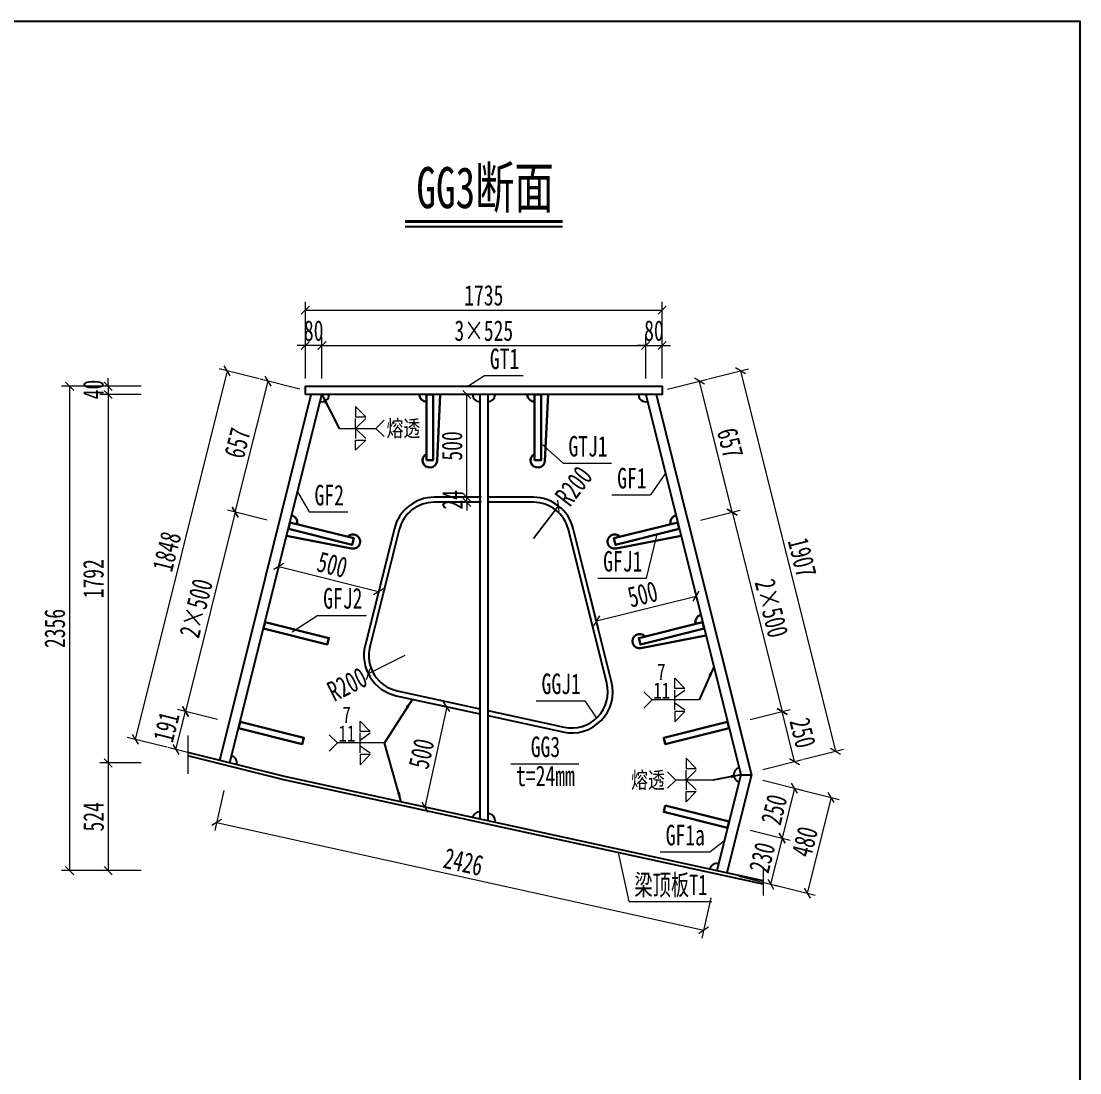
# Model space of a CAD drawing. Header units: millimetres. Extents: x -89049 to 410567, y -307459 to -100425.
# Drawn here: x 147024 to 152173, y -290829 to -285713 of the extents above; entities that cross this region are included whole.
import ezdxf
from ezdxf.enums import TextEntityAlignment as Align

# ---------------------------------------------------------------- set-up
doc = ezdxf.new("R2010")
doc.units = ezdxf.units.MM
doc.layers.get('Defpoints').update_dxf_attribs({"color": 8})
for name, color, linetype, lineweight in [('Dim', 4, 'Continuous', 15), ('文字', 7, 'Continuous', 15), ('标注线及字体', 2, 'Continuous', 15), ('桥 构造粗实', 1, 'Continuous', 30), ('细实线', 4, 'Continuous', 15), ('钢板粗线', 1, 'Continuous', 25)]:
    doc.layers.add(name, color=color, linetype=linetype, lineweight=lineweight)
doc.layers.add('Text', color=4, linetype='Continuous')
doc.styles.add('111', font='', dxfattribs={"width": 0.7})
doc.styles.add('BM_Dim', font='', dxfattribs={"width": 0.85})
doc.styles.add('SMEDI', font='', dxfattribs={"width": 0.75})
doc.styles.get("Standard").update_dxf_attribs({"font": ''})
doc.styles.get('111').set_extended_font_data('仿宋_GB2312')
doc.styles.get('BM_Dim').set_extended_font_data('仿宋_GB2312')
doc.styles.get('SMEDI').set_extended_font_data('仿宋_GB2312')
doc.styles.get('Standard').set_extended_font_data('仿宋_GB2312')
doc.dimstyles.new('200', dxfattribs={"dimscale": 0, "dimtxt": 2.5, "dimasz": 1, "dimexe": 1, "dimexo": 1, "dimgap": 0.6, "dimtad": 1, "dimdec": 0, "dimdsep": 46, "dimtxsty": '111', "dimblk": 'OBLIQUE', "dimcen": 0, "dimclrd": 4, "dimclre": 4, "dimclrt": 4, "dimadec": 1, "dimazin": 2, "dimtfac": 1, "dimtdec": 0, "dimtix": 1, "dimtmove": 2, "dimatfit": 3, "dimfxl": 4, "dimfxlon": 1, "dimtolj": 1, "dimlwd": -1, "dimlwe": -1, "dimarcsym": 0})
doc.dimstyles.new('MSteel_1.0_1.0', dxfattribs={"dimtxt": 3, "dimasz": 1.2, "dimexe": 1, "dimexo": 1, "dimgap": 1, "dimtad": 3, "dimtoh": 1, "dimdec": 0, "dimzin": 0, "dimdsep": 46, "dimtxsty": 'Standard', "dimblk": 'ARCHTICK', "dimcen": 0.09, "dimclrd": 3, "dimclre": 3, "dimadec": 0, "dimazin": 0, "dimtfac": 1, "dimtdec": 4, "dimtofl": 0, "dimtmove": 0, "dimatfit": 3, "dimfxl": 1, "dimtolj": 1, "dimtzin": 0, "dimarcsym": 0})

# ---------------------------------------------------------------- blocks, each defined once
blk = doc.blocks.new('28-280过焊孔')
at = {"layer": '桥 构造粗实', "color": 7}
blk.add_line((51, 0), (35, 321.7), dxfattribs=at)
for centre, start, end in [((0, 320), 2.8591, 242.8016), ((-16, 0), 90, 180)]:
    blk.add_arc(centre, 35, start, end, dxfattribs=at)
blk = doc.blocks.new('_Oblique')
at = {"color": 0, "linetype": 'ByBlock', "lineweight": -2}
blk.add_line((-0.5, -0.5), (0.5, 0.5), dxfattribs=at)
blk = doc.blocks.new('*D2648')
at = {"layer": 'Defpoints', "color": 0, "transparency": 16777216}
for p in [(148038.9, -289321.4), (150408, -289845.1), (150344.1, -290134.3)]:
    blk.add_point(p, dxfattribs=at)
at = {"layer": '细实线', "color": 4, "transparency": 16777216}
for p, q in [((148009.5, -289454.4), (147966.3, -289649.7)), ((147975, -289610.7), (150344.1, -290134.3)), ((150378.6, -289978.1), (150335.4, -290173.4))]:
    blk.add_line(p, q, dxfattribs=at)
at = {"layer": '细实线', "color": 4, "transparency": 16777216, "xscale": 40, "yscale": 40, "zscale": 40}
for p, rotation in [((147975, -289610.7), 167.5359589297035), ((150344.1, -290134.3), 347.5359589297034)]:
    blk.add_blockref('_Oblique', p, dxfattribs=dict(at, rotation=rotation))
at = {"layer": '细实线', "color": 4, "transparency": 16777216, "insert": (149175, -289802.6), "char_height": 100, "attachment_point": 5, "rotation": 347.536, "style": '111'}
blk.add_mtext('\\A1;2426', dxfattribs=at)
blk = doc.blocks.new('全融透2')
at = {"layer": 'Dim'}
blk.add_line((0, 0), (-4.48, 0), dxfattribs=at)
for points in [[(-3.23, 2.65), (-3.23, 1.41), (-2, 1.41)], [(-3.23, -2.65), (-3.23, -1.41), (-2, -1.41)]]:
    blk.add_lwpolyline(points, close=True, dxfattribs=at)
for points in [[(-5.48, 1), (-4.48, 0), (-5.48, -1)], [(-2, 1.21), (-3.23, 0), (-3.23, 1.21)], [(-2, -1.21), (-3.23, 0), (-3.23, -1.21)]]:
    blk.add_lwpolyline(points, dxfattribs=at)
at = {"layer": 'Text', "style": 'SMEDI', "width": 0.75}
blk.add_text('熔透', height=2, dxfattribs=at).set_placement((-9.92, 0), align=Align.MIDDLE_LEFT)
blk = doc.blocks.new('_ArchTick')
at = {"color": 0, "linetype": 'ByBlock', "const_width": 0.15}
blk.add_lwpolyline([(-0.5, -0.5), (0.5, 0.5)], dxfattribs=at)
blk = doc.blocks.new('全融透1')
at = {"layer": 'Dim'}
blk.add_line((0, 0), (4.48, 0), dxfattribs=at)
for points in [[(2, 2.65), (2, 1.41), (3.23, 1.41)], [(2, -2.65), (2, -1.41), (3.23, -1.41)]]:
    blk.add_lwpolyline(points, close=True, dxfattribs=at)
for points in [[(3.23, 1.21), (2, 0), (2, 1.21)], [(3.23, -1.21), (2, 0), (2, -1.21)], [(5.48, 1), (4.48, 0), (5.48, -1)]]:
    blk.add_lwpolyline(points, dxfattribs=at)
at = {"layer": 'Text', "style": 'SMEDI', "width": 0.75}
blk.add_text('熔透', height=2, dxfattribs=at).set_placement((5.77, 0), align=Align.MIDDLE_LEFT)
blk = doc.blocks.new('半融透2')
at = {"layer": 'Dim'}
for p, q in [((0, 0), (-5.71, 0)), ((-2.95, 0.34), (-1.72, 1.21)), ((-2.95, -0.34), (-1.72, -1.21))]:
    blk.add_line(p, q, dxfattribs=at)
for points in [[(-1.72, 1.41), (-2.95, 1.41), (-2.95, 2.65)], [(-1.72, -1.41), (-2.95, -1.41), (-2.95, -2.65)]]:
    blk.add_lwpolyline(points, close=True, dxfattribs=at)
for points in [[(-6.71, -1), (-5.71, 0), (-6.71, 1)], [(-2.95, -1.21), (-2.95, 0), (-2.95, 1.21)]]:
    blk.add_lwpolyline(points, dxfattribs=at)
at = {"layer": 'Text', "style": 'SMEDI', "width": 0.75}
blk.add_text('7', height=2, dxfattribs=at).set_placement((-5.1, 3.42), align=Align.MIDDLE_LEFT)
blk = doc.blocks.new('*D2649')
at = {"layer": 'Defpoints', "color": 0, "transparency": 16777216}
for p in [(148407, -287290.2), (148407, -287529), (148487, -287529)]:
    blk.add_point(p, dxfattribs=at)
at = {"layer": '细实线', "color": 4, "transparency": 16777216}
for p, q in [((148407, -287450.2), (148407, -287250.2)), ((148487, -287450.2), (148487, -287250.2)), ((148407, -287290.2), (148367, -287290.2)), ((148487, -287290.2), (148407, -287290.2)), ((148487, -287290.2), (148527, -287290.2))]:
    blk.add_line(p, q, dxfattribs=at)
at = {"layer": '细实线', "color": 4, "transparency": 16777216, "xscale": 40, "yscale": 40, "zscale": 40}
blk.add_blockref('_Oblique', (148407, -287290.2), dxfattribs=at)
at = {"layer": '细实线', "color": 4, "transparency": 16777216, "xscale": 40, "yscale": 40, "zscale": 40, "rotation": 180}
blk.add_blockref('_Oblique', (148487, -287290.2), dxfattribs=at)
at = {"layer": '细实线', "color": 4, "transparency": 16777216, "insert": (148447, -287218.7), "char_height": 100, "attachment_point": 5, "style": '111'}
blk.add_mtext('\\A1;80', dxfattribs=at)
blk = doc.blocks.new('*D2650')
at = {"layer": 'Defpoints', "color": 0, "transparency": 16777216}
for p in [(150062.1, -287290.2), (148487, -287529), (150062.1, -287529)]:
    blk.add_point(p, dxfattribs=at)
at = {"layer": '细实线', "color": 4, "transparency": 16777216}
for p, q in [((148487, -287450.2), (148487, -287250.2)), ((150062.1, -287450.2), (150062.1, -287250.2)), ((148487, -287290.2), (150062.1, -287290.2))]:
    blk.add_line(p, q, dxfattribs=at)
at = {"layer": '细实线', "color": 4, "transparency": 16777216, "xscale": 40, "yscale": 40, "zscale": 40, "rotation": 180}
blk.add_blockref('_Oblique', (148487, -287290.2), dxfattribs=at)
at = {"layer": '细实线', "color": 4, "transparency": 16777216, "xscale": 40, "yscale": 40, "zscale": 40}
blk.add_blockref('_Oblique', (150062.1, -287290.2), dxfattribs=at)
at = {"layer": '细实线', "color": 4, "transparency": 16777216, "insert": (149274.5, -287218.7), "char_height": 100, "attachment_point": 5, "style": '111'}
blk.add_mtext('\\A1;3×525', dxfattribs=at)
blk = doc.blocks.new('*D2651')
at = {"layer": 'Defpoints', "color": 0, "transparency": 16777216}
for p in [(150142.1, -287290.2), (150062.1, -287529), (150142.1, -287529)]:
    blk.add_point(p, dxfattribs=at)
at = {"layer": '细实线', "color": 4, "transparency": 16777216}
for p, q in [((150062.1, -287450.2), (150062.1, -287250.2)), ((150142.1, -287450.2), (150142.1, -287250.2)), ((150062.1, -287290.2), (150022.1, -287290.2)), ((150062.1, -287290.2), (150142.1, -287290.2)), ((150142.1, -287290.2), (150182.1, -287290.2))]:
    blk.add_line(p, q, dxfattribs=at)
at = {"layer": '细实线', "color": 4, "transparency": 16777216, "xscale": 40, "yscale": 40, "zscale": 40}
blk.add_blockref('_Oblique', (150062.1, -287290.2), dxfattribs=at)
at = {"layer": '细实线', "color": 4, "transparency": 16777216, "xscale": 40, "yscale": 40, "zscale": 40, "rotation": 180}
blk.add_blockref('_Oblique', (150142.1, -287290.2), dxfattribs=at)
at = {"layer": '细实线', "color": 4, "transparency": 16777216, "insert": (150102.1, -287218.7), "char_height": 100, "attachment_point": 5, "style": '111'}
blk.add_mtext('\\A1;80', dxfattribs=at)
blk = doc.blocks.new('*D2652')
at = {"layer": 'Defpoints', "color": 0, "transparency": 16777216}
for p in [(150142.1, -287118.3), (148407, -287489), (150142.1, -287489)]:
    blk.add_point(p, dxfattribs=at)
at = {"layer": '细实线', "color": 4, "transparency": 16777216}
for p, q in [((148407, -287278.3), (148407, -287078.3)), ((150142.1, -287278.3), (150142.1, -287078.3)), ((148407, -287118.3), (150142.1, -287118.3))]:
    blk.add_line(p, q, dxfattribs=at)
at = {"layer": '细实线', "color": 4, "transparency": 16777216, "xscale": 40, "yscale": 40, "zscale": 40, "rotation": 180}
blk.add_blockref('_Oblique', (148407, -287118.3), dxfattribs=at)
at = {"layer": '细实线', "color": 4, "transparency": 16777216, "xscale": 40, "yscale": 40, "zscale": 40}
blk.add_blockref('_Oblique', (150142.1, -287118.3), dxfattribs=at)
at = {"layer": '细实线', "color": 4, "transparency": 16777216, "insert": (149274.5, -287046.7), "char_height": 100, "attachment_point": 5, "style": '111'}
blk.add_mtext('\\A1;1735', dxfattribs=at)
blk = doc.blocks.new('*D2653')
at = {"layer": 'Defpoints', "color": 0, "transparency": 16777216}
for p in [(148327.7, -288166.3), (147823.4, -289071), (148085.2, -289136.4)]:
    blk.add_point(p, dxfattribs=at)
at = {"layer": '细实线', "color": 4, "transparency": 16777216}
for p, q in [((148065.9, -288100.8), (147823.4, -289071)), ((148221.1, -288139.6), (148027.1, -288091.1)), ((147978.6, -289109.8), (147784.5, -289061.3))]:
    blk.add_line(p, q, dxfattribs=at)
at = {"layer": '细实线', "color": 4, "transparency": 16777216, "xscale": 40, "yscale": 40, "zscale": 40}
for p, rotation in [((148065.9, -288100.8), 75.9641359810062), ((147823.4, -289071), 255.9641359810062)]:
    blk.add_blockref('_Oblique', p, dxfattribs=dict(at, rotation=rotation))
at = {"layer": '细实线', "color": 4, "transparency": 16777216, "insert": (147875.2, -288568.5), "char_height": 100, "attachment_point": 5, "rotation": 75.9641, "style": '111'}
blk.add_mtext('\\A1;\\f仿宋_GB2312|b0|i0|c134|p49;2×500', dxfattribs=at)
blk = doc.blocks.new('*D2654')
at = {"layer": 'Defpoints', "color": 0, "transparency": 16777216}
for p in [(148225.2, -287463.5), (148487, -287529), (148327.6, -288166.3)]:
    blk.add_point(p, dxfattribs=at)
at = {"layer": '细实线', "color": 4, "transparency": 16777216}
for p, q in [((148065.9, -288100.8), (148225.2, -287463.5)), ((148380.4, -287502.3), (148186.4, -287453.8)), ((148221.1, -288139.6), (148027.1, -288091.1))]:
    blk.add_line(p, q, dxfattribs=at)
at = {"layer": '细实线', "color": 4, "transparency": 16777216, "xscale": 40, "yscale": 40, "zscale": 40}
for p, rotation in [((148225.2, -287463.5), 75.96053584967683), ((148065.9, -288100.8), 255.9605358496769)]:
    blk.add_blockref('_Oblique', p, dxfattribs=dict(at, rotation=rotation))
at = {"layer": '细实线', "color": 4, "transparency": 16777216, "insert": (148076.1, -287764.8), "char_height": 100, "attachment_point": 5, "rotation": 75.9605, "style": '111'}
blk.add_mtext('\\A1;657', dxfattribs=at)
blk = doc.blocks.new('*D2655')
at = {"layer": 'Defpoints', "color": 0, "transparency": 16777216}
for p in [(148487, -287529), (147578.3, -289206.3), (148038.9, -289321.4)]:
    blk.add_point(p, dxfattribs=at)
at = {"layer": '细实线', "color": 4, "transparency": 16777216}
for p, q in [((148026.4, -287413.8), (147578.3, -289206.3)), ((148181.6, -287452.6), (147987.6, -287404.1)), ((147733.5, -289245.1), (147539.5, -289196.6))]:
    blk.add_line(p, q, dxfattribs=at)
at = {"layer": '细实线', "color": 4, "transparency": 16777216, "xscale": 40, "yscale": 40, "zscale": 40}
for p, rotation in [((148026.4, -287413.8), 75.96417597265057), ((147578.3, -289206.3), 255.9641759726506)]:
    blk.add_blockref('_Oblique', p, dxfattribs=dict(at, rotation=rotation))
at = {"layer": '细实线', "color": 4, "transparency": 16777216, "insert": (147732.9, -288292.7), "char_height": 100, "attachment_point": 5, "rotation": 75.9642, "style": '111'}
blk.add_mtext('\\A1;1848', dxfattribs=at)
blk = doc.blocks.new('*D2656')
at = {"layer": 'Defpoints', "color": 0, "transparency": 16777216}
for p in [(147823.4, -289071), (148085.2, -289136.4), (148038.9, -289321.4)]:
    blk.add_point(p, dxfattribs=at)
at = {"layer": '细实线', "color": 4, "transparency": 16777216}
for p, q in [((147978.6, -289109.8), (147784.6, -289061.3)), ((147777.1, -289256), (147823.4, -289071)), ((147932.4, -289294.8), (147738.3, -289246.3))]:
    blk.add_line(p, q, dxfattribs=at)
at = {"layer": '细实线', "color": 4, "transparency": 16777216, "xscale": 40, "yscale": 40, "zscale": 40}
for p, rotation in [((147823.4, -289071), 75.96328676209663), ((147777.1, -289256), 255.9632867620966)]:
    blk.add_blockref('_Oblique', p, dxfattribs=dict(at, rotation=rotation))
at = {"layer": '细实线', "color": 4, "transparency": 16777216, "insert": (147730.8, -289146.1), "char_height": 100, "attachment_point": 5, "rotation": 75.9633, "style": '111'}
blk.add_mtext('\\A1;191', dxfattribs=at)
blk = doc.blocks.new('*D2657')
at = {"layer": 'Defpoints', "color": 0, "transparency": 16777216}
for p in [(150221.4, -288166.3), (150725.7, -289071), (150463.9, -289136.4)]:
    blk.add_point(p, dxfattribs=at)
at = {"layer": '细实线', "color": 4, "transparency": 16777216}
for p, q in [((150328, -288139.6), (150522, -288091.1)), ((150483.2, -288100.8), (150725.7, -289071)), ((150570.5, -289109.8), (150764.5, -289061.3))]:
    blk.add_line(p, q, dxfattribs=at)
at = {"layer": '细实线', "color": 4, "transparency": 16777216, "xscale": 40, "yscale": 40, "zscale": 40}
for p, rotation in [((150483.2, -288100.8), 104.0358640189938), ((150725.7, -289071), 284.0358640189938)]:
    blk.add_blockref('_Oblique', p, dxfattribs=dict(at, rotation=rotation))
at = {"layer": '细实线', "color": 4, "transparency": 16777216, "insert": (150673.9, -288568.5), "char_height": 100, "attachment_point": 5, "rotation": 284.0359, "style": '111'}
blk.add_mtext('\\A1;\\f仿宋_GB2312|b0|i0|c134|p49;2×500', dxfattribs=at)
blk = doc.blocks.new('*D2658')
at = {"layer": 'Defpoints', "color": 0, "transparency": 16777216}
for p in [(150323.8, -287463.5), (150062.1, -287529), (150221.4, -288166.3)]:
    blk.add_point(p, dxfattribs=at)
at = {"layer": '细实线', "color": 4, "transparency": 16777216}
for p, q in [((150168.6, -287502.3), (150362.6, -287453.8)), ((150483.2, -288100.8), (150323.8, -287463.5)), ((150328, -288139.6), (150522, -288091.1))]:
    blk.add_line(p, q, dxfattribs=at)
at = {"layer": '细实线', "color": 4, "transparency": 16777216, "xscale": 40, "yscale": 40, "zscale": 40}
for p, rotation in [((150323.8, -287463.5), 104.0394709232389), ((150483.2, -288100.8), 284.0394709232389)]:
    blk.add_blockref('_Oblique', p, dxfattribs=dict(at, rotation=rotation))
at = {"layer": '细实线', "color": 4, "transparency": 16777216, "insert": (150472.9, -287764.8), "char_height": 100, "attachment_point": 5, "rotation": 284.0395, "style": '111'}
blk.add_mtext('\\A1;657', dxfattribs=at)
blk = doc.blocks.new('*D2659')
at = {"layer": 'Defpoints', "color": 0, "transparency": 16777216}
for p in [(150062.1, -287529), (150985.1, -289263.8), (150524.5, -289379)]:
    blk.add_point(p, dxfattribs=at)
at = {"layer": '细实线', "color": 4, "transparency": 16777216}
for p, q in [((150367.4, -287452.6), (150561.4, -287404.1)), ((150522.6, -287413.8), (150985.1, -289263.8)), ((150829.9, -289302.6), (151023.9, -289254.1))]:
    blk.add_line(p, q, dxfattribs=at)
at = {"layer": '细实线', "color": 4, "transparency": 16777216, "xscale": 40, "yscale": 40, "zscale": 40}
for p, rotation in [((150522.6, -287413.8), 104.0358240265569), ((150985.1, -289263.8), 284.0358240265569)]:
    blk.add_blockref('_Oblique', p, dxfattribs=dict(at, rotation=rotation))
at = {"layer": '细实线', "color": 4, "transparency": 16777216, "insert": (150823.3, -288321.5), "char_height": 100, "attachment_point": 5, "rotation": 284.0358, "style": '111'}
blk.add_mtext('\\A1;1907', dxfattribs=at)
blk = doc.blocks.new('*D2660')
at = {"layer": 'Defpoints', "color": 0, "transparency": 16777216}
for p in [(150725.7, -289071), (150463.9, -289136.4), (150524.5, -289379)]:
    blk.add_point(p, dxfattribs=at)
at = {"layer": '细实线', "color": 4, "transparency": 16777216}
for p, q in [((150570.4, -289109.8), (150764.5, -289061.3)), ((150786.3, -289313.5), (150725.7, -289071)), ((150631.1, -289352.3), (150825.1, -289303.8))]:
    blk.add_line(p, q, dxfattribs=at)
at = {"layer": '细实线', "color": 4, "transparency": 16777216, "xscale": 40, "yscale": 40, "zscale": 40}
for p, rotation in [((150725.7, -289071), 104.0358325339105), ((150786.3, -289313.5), 284.0358325339104)]:
    blk.add_blockref('_Oblique', p, dxfattribs=dict(at, rotation=rotation))
at = {"layer": '细实线', "color": 4, "transparency": 16777216, "insert": (150825.4, -289174.9), "char_height": 100, "attachment_point": 5, "rotation": 284.0358, "style": '111'}
blk.add_mtext('\\A1;250', dxfattribs=at)
blk = doc.blocks.new('*D2661')
at = {"layer": 'Defpoints', "color": 0, "transparency": 16777216}
for p in [(150524.5, -289379), (150463.9, -289621.5), (150725.7, -289686.9)]:
    blk.add_point(p, dxfattribs=at)
at = {"layer": '细实线', "color": 4, "transparency": 16777216}
for p, q in [((150631.1, -289405.6), (150825.1, -289454.1)), ((150786.3, -289444.4), (150725.7, -289686.9)), ((150570.4, -289648.1), (150764.5, -289696.6))]:
    blk.add_line(p, q, dxfattribs=at)
at = {"layer": '细实线', "color": 4, "transparency": 16777216, "xscale": 40, "yscale": 40, "zscale": 40}
for p, rotation in [((150786.3, -289444.4), 75.96416746608952), ((150725.7, -289686.9), 255.9641674660895)]:
    blk.add_blockref('_Oblique', p, dxfattribs=dict(at, rotation=rotation))
at = {"layer": '细实线', "color": 4, "transparency": 16777216, "insert": (150686.6, -289548.3), "char_height": 100, "attachment_point": 5, "rotation": 75.9642, "style": '111'}
blk.add_mtext('\\A1;250', dxfattribs=at)
blk = doc.blocks.new('*D2662')
at = {"layer": 'Defpoints', "color": 0, "transparency": 16777216}
for p in [(150463.9, -289621.5), (150407.8, -289845), (150669.7, -289910.7)]:
    blk.add_point(p, dxfattribs=at)
at = {"layer": '细实线', "color": 4, "transparency": 16777216}
for p, q in [((150570.6, -289648.2), (150764.6, -289696.9)), ((150725.8, -289687.2), (150669.7, -289910.7)), ((150514.5, -289871.8), (150708.5, -289920.4))]:
    blk.add_line(p, q, dxfattribs=at)
at = {"layer": '细实线', "color": 4, "transparency": 16777216, "xscale": 40, "yscale": 40, "zscale": 40}
for p, rotation in [((150725.8, -289687.2), 75.91988658498028), ((150669.7, -289910.7), 255.9198865849802)]:
    blk.add_blockref('_Oblique', p, dxfattribs=dict(at, rotation=rotation))
at = {"layer": '细实线', "color": 4, "transparency": 16777216, "insert": (150628.3, -289781.5), "char_height": 100, "attachment_point": 5, "rotation": 75.9199, "style": '111'}
blk.add_mtext('\\A1;230', dxfattribs=at)
blk = doc.blocks.new('*D2663')
at = {"layer": 'Defpoints', "color": 0, "transparency": 16777216}
for p in [(150524.5, -289379), (150407.8, -289845), (150846.9, -289955)]:
    blk.add_point(p, dxfattribs=at)
at = {"layer": '细实线', "color": 4, "transparency": 16777216}
for p, q in [((150808.4, -289450), (151002.4, -289498.6)), ((150963.6, -289488.9), (150846.9, -289955)), ((150691.7, -289916.1), (150885.7, -289964.7))]:
    blk.add_line(p, q, dxfattribs=at)
at = {"layer": '细实线', "color": 4, "transparency": 16777216, "xscale": 40, "yscale": 40, "zscale": 40}
for p, rotation in [((150963.6, -289488.9), 75.94292753762161), ((150846.9, -289955), 255.9429275376216)]:
    blk.add_blockref('_Oblique', p, dxfattribs=dict(at, rotation=rotation))
at = {"layer": '细实线', "color": 4, "transparency": 16777216, "insert": (150835.9, -289704.6), "char_height": 100, "attachment_point": 5, "rotation": 75.9429, "style": '111'}
blk.add_mtext('\\A1;480', dxfattribs=at)
blk = doc.blocks.new('*D2664')
at = {"layer": 'Defpoints', "color": 0, "transparency": 16777216}
for p in [(148407, -287489), (147447.5, -287529), (148407, -287529)]:
    blk.add_point(p, dxfattribs=at)
at = {"layer": '细实线', "color": 4, "transparency": 16777216}
for p, q in [((147447.5, -287489), (147447.5, -287449)), ((147607.5, -287489), (147407.5, -287489)), ((147447.5, -287489), (147447.5, -287529)), ((147607.5, -287529), (147407.5, -287529)), ((147447.5, -287529), (147447.5, -287569))]:
    blk.add_line(p, q, dxfattribs=at)
at = {"layer": '细实线', "color": 4, "transparency": 16777216, "xscale": 40, "yscale": 40, "zscale": 40}
for p, rotation in [((147447.5, -287489), 270), ((147447.5, -287529), 90)]:
    blk.add_blockref('_Oblique', p, dxfattribs=dict(at, rotation=rotation))
at = {"layer": '细实线', "color": 4, "transparency": 16777216, "insert": (147375.9, -287504.6), "char_height": 100, "attachment_point": 5, "rotation": 90, "style": '111'}
blk.add_mtext('\\A1;40', dxfattribs=at)
blk = doc.blocks.new('*D2665')
at = {"layer": 'Defpoints', "color": 0, "transparency": 16777216}
for p in [(148407, -287529), (147447.5, -289321.4), (148038.9, -289321.4)]:
    blk.add_point(p, dxfattribs=at)
at = {"layer": '细实线', "color": 4, "transparency": 16777216}
for p, q in [((147607.5, -287529), (147407.5, -287529)), ((147447.5, -287529), (147447.5, -289321.4)), ((147607.5, -289321.4), (147407.5, -289321.4))]:
    blk.add_line(p, q, dxfattribs=at)
at = {"layer": '细实线', "color": 4, "transparency": 16777216, "xscale": 40, "yscale": 40, "zscale": 40}
for p, rotation in [((147447.5, -287529), 90), ((147447.5, -289321.4), 270)]:
    blk.add_blockref('_Oblique', p, dxfattribs=dict(at, rotation=rotation))
at = {"layer": '细实线', "color": 4, "transparency": 16777216, "insert": (147375.9, -288425.2), "char_height": 100, "attachment_point": 5, "rotation": 90, "style": '111'}
blk.add_mtext('\\A1;1792', dxfattribs=at)
blk = doc.blocks.new('*D2666')
at = {"layer": 'Defpoints', "color": 0, "transparency": 16777216}
for p in [(148038.9, -289321.4), (147447.5, -289845), (150408, -289845)]:
    blk.add_point(p, dxfattribs=at)
at = {"layer": '细实线', "color": 4, "transparency": 16777216}
for p, q in [((147607.5, -289321.4), (147407.5, -289321.4)), ((147447.5, -289321.4), (147447.5, -289845)), ((147607.5, -289845), (147407.5, -289845))]:
    blk.add_line(p, q, dxfattribs=at)
at = {"layer": '细实线', "color": 4, "transparency": 16777216, "xscale": 40, "yscale": 40, "zscale": 40}
for p, rotation in [((147447.5, -289321.4), 90), ((147447.5, -289845), 270)]:
    blk.add_blockref('_Oblique', p, dxfattribs=dict(at, rotation=rotation))
at = {"layer": '细实线', "color": 4, "transparency": 16777216, "insert": (147377, -289583.2), "char_height": 100, "attachment_point": 5, "rotation": 90, "style": '111'}
blk.add_mtext('\\A1;524', dxfattribs=at)
blk = doc.blocks.new('*D2667')
at = {"layer": 'Defpoints', "color": 0, "transparency": 16777216}
for p in [(148407, -287489), (147259.8, -289845.1), (150408, -289845.1)]:
    blk.add_point(p, dxfattribs=at)
at = {"layer": '细实线', "color": 4, "transparency": 16777216}
for p, q in [((147419.8, -287489), (147219.8, -287489)), ((147259.8, -287489), (147259.8, -289845.1)), ((147419.8, -289845.1), (147219.8, -289845.1))]:
    blk.add_line(p, q, dxfattribs=at)
at = {"layer": '细实线', "color": 4, "transparency": 16777216, "xscale": 40, "yscale": 40, "zscale": 40}
for p, rotation in [((147259.8, -287489), 90), ((147259.8, -289845.1), 270)]:
    blk.add_blockref('_Oblique', p, dxfattribs=dict(at, rotation=rotation))
at = {"layer": '细实线', "color": 4, "transparency": 16777216, "insert": (147188.3, -288667), "char_height": 100, "attachment_point": 5, "rotation": 90, "style": '111'}
blk.add_mtext('\\A1;2356', dxfattribs=at)
blk = doc.blocks.new('*D2668')
at = {"layer": 'Defpoints', "color": 0, "transparency": 16777216}
for p in [(149213.8, -289073.5), (148987.6, -289536), (149106.9, -289562.1)]:
    blk.add_point(p, dxfattribs=at)
at = {"layer": '细实线', "color": 4, "transparency": 16777216}
for p, q in [((149094.5, -289047.4), (148987.6, -289536)), ((149174.7, -289065), (149055.4, -289038.9)), ((149067.8, -289553.6), (148948.5, -289527.5))]:
    blk.add_line(p, q, dxfattribs=at)
at = {"layer": '细实线', "color": 4, "transparency": 16777216, "xscale": 40, "yscale": 40, "zscale": 40}
for p, rotation in [((149094.5, -289047.4), 77.65680296242073), ((148987.6, -289536), 257.6568029624207)]:
    blk.add_blockref('_Oblique', p, dxfattribs=dict(at, rotation=rotation))
at = {"layer": '细实线', "color": 4, "transparency": 16777216, "insert": (148971.1, -289276.4), "char_height": 100, "attachment_point": 5, "rotation": 77.6568, "style": '111'}
blk.add_mtext('\\A1;500', dxfattribs=at)
blk = doc.blocks.new('*D2669')
at = {"layer": 'Defpoints', "color": 0, "transparency": 16777216}
for p in [(148311.6, -288230.9), (148796.6, -288352.2), (148763, -288486.8)]:
    blk.add_point(p, dxfattribs=at)
at = {"layer": '细实线', "color": 4, "transparency": 16777216}
for p, q in [((148301.9, -288269.7), (148268.2, -288404.3)), ((148277.9, -288365.5), (148763, -288486.8)), ((148786.9, -288391), (148753.3, -288525.6))]:
    blk.add_line(p, q, dxfattribs=at)
at = {"layer": '细实线', "color": 4, "transparency": 16777216, "xscale": 40, "yscale": 40, "zscale": 40}
for p, rotation in [((148277.9, -288365.5), 165.9641674661366), ((148763, -288486.8), 345.9641674661365)]:
    blk.add_blockref('_Oblique', p, dxfattribs=dict(at, rotation=rotation))
at = {"layer": '细实线', "color": 4, "transparency": 16777216, "insert": (148537.8, -288356.7), "char_height": 100, "attachment_point": 5, "rotation": 345.9642, "style": '111'}
blk.add_mtext('\\A1;500', dxfattribs=at)
blk = doc.blocks.new('*D2670')
at = {"layer": 'Defpoints', "color": 0, "transparency": 16777216}
for p in [(150263.2, -288333.6), (149778.1, -288454.9), (150307.1, -288509.3)]:
    blk.add_point(p, dxfattribs=at)
at = {"layer": '细实线', "color": 4, "transparency": 16777216}
for p, q in [((150272.9, -288372.4), (150316.8, -288548.1)), ((149787.8, -288493.7), (149831.7, -288669.3)), ((149822, -288630.5), (150307.1, -288509.3))]:
    blk.add_line(p, q, dxfattribs=at)
at = {"layer": '细实线', "color": 4, "transparency": 16777216, "xscale": 40, "yscale": 40, "zscale": 40}
for p, rotation in [((150307.1, -288509.3), 14.03583423538827), ((149822, -288630.5), 194.0358342353883)]:
    blk.add_blockref('_Oblique', p, dxfattribs=dict(at, rotation=rotation))
at = {"layer": '细实线', "color": 4, "transparency": 16777216, "insert": (150047.2, -288500.5), "char_height": 100, "attachment_point": 5, "rotation": 14.0358, "style": '111'}
blk.add_mtext('\\A1;500', dxfattribs=at)
blk = doc.blocks.new('*D2671')
at = {"layer": 'Defpoints', "color": 0, "transparency": 16777216}
for p in [(149191.9, -288029), (149303.6, -288029), (149303.6, -288053)]:
    blk.add_point(p, dxfattribs=at)
at = {"layer": '细实线', "color": 4, "transparency": 16777216}
for p, q in [((149263.6, -288029), (149151.9, -288029)), ((149191.9, -288029), (149191.9, -287989)), ((149191.9, -288053), (149191.9, -288029)), ((149263.6, -288053), (149151.9, -288053)), ((149191.9, -288053), (149191.9, -288093))]:
    blk.add_line(p, q, dxfattribs=at)
at = {"layer": '细实线', "color": 4, "transparency": 16777216, "xscale": 40, "yscale": 40, "zscale": 40}
for p, rotation in [((149191.9, -288029), 270), ((149191.9, -288053), 90)]:
    blk.add_blockref('_Oblique', p, dxfattribs=dict(at, rotation=rotation))
at = {"layer": '细实线', "color": 4, "transparency": 16777216, "insert": (149121.4, -288041), "char_height": 100, "attachment_point": 5, "rotation": 90, "style": '111'}
blk.add_mtext('\\A1;24', dxfattribs=at)
blk = doc.blocks.new('*D2672')
at = {"layer": 'Defpoints', "color": 0, "transparency": 16777216}
for p in [(149191.9, -287529), (149303.6, -287529), (149303.6, -288029)]:
    blk.add_point(p, dxfattribs=at)
at = {"layer": '细实线', "color": 4, "transparency": 16777216}
for p, q in [((149263.6, -287529), (149151.9, -287529)), ((149191.9, -288029), (149191.9, -287529)), ((149263.6, -288029), (149151.9, -288029))]:
    blk.add_line(p, q, dxfattribs=at)
at = {"layer": '细实线', "color": 4, "transparency": 16777216, "xscale": 40, "yscale": 40, "zscale": 40}
for p, rotation in [((149191.9, -287529), 90), ((149191.9, -288029), 270)]:
    blk.add_blockref('_Oblique', p, dxfattribs=dict(at, rotation=rotation))
at = {"layer": '细实线', "color": 4, "transparency": 16777216, "insert": (149120.3, -287779), "char_height": 100, "attachment_point": 5, "rotation": 90, "style": '111'}
blk.add_mtext('\\A1;500', dxfattribs=at)
blk = doc.blocks.new('*D2673')
at = {"layer": 'Defpoints', "color": 0, "transparency": 16777216}
for p in [(148891.1, -288798.6), (148712.2, -288887.9)]:
    blk.add_point(p, dxfattribs=at)
at = {"layer": '细实线', "color": 4, "transparency": 16777216}
for p in [(148891.1, -288798.6), (148712.2, -288887.9)]:
    blk.add_line(p, (148712.2, -288887.9), dxfattribs=at)
at = {"layer": '细实线', "color": 4, "transparency": 16777216, "xscale": 40, "yscale": 40, "zscale": 40, "rotation": 26.51743204722564}
blk.add_blockref('_Oblique', (148712.2, -288887.9), dxfattribs=at)
at = {"layer": '细实线', "color": 4, "transparency": 16777216, "insert": (148610, -288938.9), "char_height": 100, "attachment_point": 5, "rotation": 26.5174, "style": '111'}
blk.add_mtext('\\A1;R200', dxfattribs=at)
blk = doc.blocks.new('*D2674')
at = {"layer": 'Defpoints', "color": 0, "transparency": 16777216}
for p in [(149637.7, -288070.6), (149515.5, -288229)]:
    blk.add_point(p, dxfattribs=at)
at = {"layer": '细实线', "color": 4, "transparency": 16777216}
for p, q in [((149637.7, -288070.6), (149515.5, -288229)), ((149515.5, -288229), (149637.7, -288070.6))]:
    blk.add_line(p, q, dxfattribs=at)
at = {"layer": '细实线', "color": 4, "transparency": 16777216, "xscale": 40, "yscale": 40, "zscale": 40, "rotation": 52.35715720278109}
blk.add_blockref('_Oblique', (149637.7, -288070.6), dxfattribs=at)
at = {"layer": '细实线', "color": 4, "transparency": 16777216, "insert": (149712, -287974.2), "char_height": 100, "attachment_point": 5, "rotation": 52.3572, "style": '111'}
blk.add_mtext('\\A1;R200', dxfattribs=at)

msp = doc.modelspace()

# ---------------------------------------------------------------- linework, layer by layer
at = {"color": 4}
msp.add_line((148891.5, -286711.5), (149657.5, -286711.5), dxfattribs=at)
at = {"color": 6, "const_width": 14.4}
msp.add_lwpolyline([(148891.5, -286687.5), (149657.5, -286687.5)], dxfattribs=at)
at = {"layer": 'Defpoints'}
msp.add_lwpolyline([(136773.4, -285712.7), (152173.4, -285712.7), (152173.4, -295944.7), (136773.4, -295944.7)], close=True, dxfattribs=at)
at = {"layer": '桥 构造粗实', "color": 7}
for points in [[(148996, -287849), (149028, -287849), (149028, -287529), (148996, -287529)], [(149521.1, -287849), (149553.1, -287849), (149553, -287529), (149521, -287529)], [(148331.6, -288150.8), (148323.8, -288181.8), (148634.3, -288259.4), (148642, -288228.4)], [(150217.5, -288150.8), (150225.2, -288181.8), (149914.8, -288259.4), (149907, -288228.4)], [(148210.3, -288635.8), (148202.6, -288666.9), (148513, -288744.5), (148520.8, -288713.4)], [(150338.7, -288635.8), (150346.5, -288666.9), (150036.1, -288744.5), (150028.3, -288713.4)], [(148089, -289120.9), (148081.3, -289151.9), (148391.7, -289229.6), (148399.5, -289198.5)], [(150460, -289120.9), (150467.8, -289151.9), (150157.3, -289229.6), (150149.6, -289198.5)], [(150157.3, -289528.3), (150149.6, -289559.4), (150460, -289637), (150467.8, -289606)]]:
    msp.add_lwpolyline(points, close=True, dxfattribs=at)
at = {"layer": '细实线'}
for p, q in [((149197.1, -287489), (149277.9, -287436.8)), ((149277.9, -287436.8), (149466, -287436.8)), ((149659.7, -287863.4), (149553.1, -287767.2)), ((149659.7, -287863.4), (149896.2, -287863.4)), ((150157.5, -287910.8), (150085.4, -288017.2)), ((148368.8, -288001.8), (148425.1, -288099.7)), ((149897.3, -288017.2), (150085.4, -288017.2)), ((148425.1, -288099.7), (148613.3, -288099.7)), ((150065.2, -288422.9), (150117.5, -288208.7)), ((149828.6, -288422.9), (150065.2, -288422.9)), ((148466.8, -288603.3), (148341.8, -288684.9)), ((148466.8, -288603.3), (148703.3, -288603.3)), ((149529, -289019), (149765.5, -289019)), ((149765.5, -289019), (149823, -289102.9)), ((147834.8, -289186.9), (147834.8, -289374.2)), ((149406.6, -289325.6), (149737.4, -289325.6)), ((150373.4, -289753.5), (150444.6, -289698.7)), ((149982, -289995.7), (149930.4, -289756.1)), ((150132.7, -289753.5), (150373.4, -289753.5)), ((150633.1, -289833.3), (150633.1, -289966.4)), ((149982, -289995.7), (150382.9, -289995.7))]:
    msp.add_line(p, q, dxfattribs=at)
at = {"layer": '钢板粗线'}
for p, q in [((147990.4, -289309.3), (148435.5, -287529)), ((148038.9, -289321.4), (148487, -287529)), ((149254.5, -287529), (149254.5, -289594.1)), ((149294.5, -287529), (149294.5, -289602.8)), ((150524.5, -289379), (150576.1, -289379))]:
    msp.add_line(p, q, dxfattribs=at)
msp.add_lwpolyline([(148407, -287529), (148407, -287489), (150142.1, -287489), (150142.1, -287529)], close=True, dxfattribs=at)
for points in [[(150062.1, -287529), (150524.5, -289379), (150408, -289845.1)], [(150113.6, -287529), (150576.1, -289379), (150456.9, -289855.7)], [(150633.1, -289894), (148305.5, -289387.6), (147834.8, -289270.7)], [(150633.1, -289910.4), (148301.9, -289403.2), (147834.8, -289287.2)]]:
    msp.add_lwpolyline(points, dxfattribs=at)
for points in [[(149254.5, -288029), (149033.6, -288029, 0.344153), (148839.5, -288180.5), (148697.1, -288750.1, 0.423243), (148848.6, -288994.1), (149254.5, -289082.4)], [(149294.5, -289091.1), (149659.5, -289170.5, 0.556085), (149896, -288926.6), (149709.5, -288180.5, 0.344153), (149515.5, -288029), (149294.5, -288029)], [(149254.5, -288053), (149033.6, -288053, 0.344153), (148862.8, -288186.3), (148720.4, -288756, 0.423243), (148853.7, -288970.6), (149254.5, -289057.8)], [(149294.5, -289066.5), (149664.6, -289147.1, 0.556085), (149872.8, -288932.4), (149686.2, -288186.3, 0.344153), (149515.5, -288053), (149294.5, -288053)]]:
    msp.add_lwpolyline(points, format="xyb", dxfattribs=at)
for centre, start, end in [((148487, -287529), 255.9642, 0), ((149254.5, -287529), 180, 270), ((149294.5, -287529), 270, 0), ((150062.1, -287529), 180, 284.0358), ((148038.9, -289321.4), 346.0568, 75.9642), ((150524.5, -289379), 104.0358, 255.9643), ((149254.5, -289594.1), 90, 167.7248), ((149294.5, -289602.8), 347.7248, 90), ((150408, -289845.1), 75.9643, 167.7248)]:
    msp.add_arc(centre, 35, start, end, dxfattribs=at)

# ---------------------------------------------------------------- block references
at = {"layer": '细实线', "xscale": -1}
for p, rotation in [((149012, -287529), 180.0051313810905), ((149537, -287529), 180.0051313810905), ((150221.4, -288166.3), 104.0366245058227), ((150342.6, -288651.3), 104.0366245058227)]:
    msp.add_blockref('28-280过焊孔', p, dxfattribs=dict(at, rotation=rotation))
at = {"layer": '细实线', "xscale": 40, "yscale": 40, "zscale": 40}
for name, p in [('全融透1', (148570.9, -287693.8)), ('半融透2', (150321.7, -289014.8)), ('半融透2', (148790.9, -289223.8)), ('全融透2', (150387.9, -289404.3))]:
    msp.add_blockref(name, p, dxfattribs=at)
at = {"layer": '细实线', "rotation": 255.9633754941773}
msp.add_blockref('28-280过焊孔', (148327.7, -288166.3), dxfattribs=at)

# ---------------------------------------------------------------- texts
at = {"layer": 'Text', "style": 'SMEDI', "width": 0.75}
for p in [(150098.9, -288969.2), (148568, -289178.2)]:
    msp.add_text('11', height=80, dxfattribs=at).set_placement(p, align=Align.MIDDLE_LEFT)
at = {"layer": '文字', "style": 'BM_Dim'}
for s, width, p in [('GT1', 0.7, (149375.5, -287435.3)), ('GTJ1', 0.7, (149781.5, -287860.5)), ('GF1', 0.7, (149995, -288015.8)), ('GF2', 0.7, (148522.8, -288098.2)), ('GFJ1', 0.7, (149950.5, -288420.1)), ('GFJ2', 0.7, (148588.7, -288600.4)), ('GGJ1', 0.7, (149650.8, -289016.2)), ('GG3', 0.7, (149574.3, -289322.7)), ('t=24mm', 0.7, (149574.3, -289464)), ('GF1a', 0.7, (150254.5, -289752.1)), ('梁顶板T1', 0.65, (150184.4, -289994.2))]:
    msp.add_text(s, height=100, dxfattribs=dict(at, width=width)).set_placement(p, align=Align.BOTTOM_CENTER)
at = {"layer": '标注线及字体', "style": '111', "width": 0.7}
msp.add_text('GG3断面', height=200, dxfattribs=at).set_placement((149280.6, -286519.1), align=Align.MIDDLE)

# ---------------------------------------------------------------- dimensions: what is measured, and where the dimension line sits
at = {"layer": '细实线'}
for base, p1, p2, picture, middle in [((150142.1, -287118.3), (148407, -287489), (150142.1, -287489), '*D2652', (149274.5, -287046.7)), ((148407, -287290.2), (148487, -287529), (148407, -287529), '*D2649', (148447, -287218.7)), ((150142.1, -287290.2), (150062.1, -287529), (150142.1, -287529), '*D2651', (150102.1, -287218.7))]:
    dim = msp.add_linear_dim(base=base, p1=p1, p2=p2, dimstyle='200', override={"dimscale": 40, "dimblk": 'Oblique'}, dxfattribs=at)
    dim.commit()
    dim.dimension.update_dxf_attribs({"geometry": picture, "text_midpoint": middle})
dim = msp.add_linear_dim(base=(150062.1, -287290.2), p1=(148487, -287529), p2=(150062.1, -287529), text='3×525', dimstyle='200', override={"dimscale": 40, "dimtxsty": '111', "dimblk": 'Oblique'}, dxfattribs=at)
dim.commit()
dim.dimension.update_dxf_attribs({"geometry": '*D2650', "text_midpoint": (149274.5, -287218.7)})
for p1, p2, distance, picture, middle in [((148487, -287529), (148038.9, -289321.4), -474.8, '*D2655', (147732.9, -288292.7)), ((150062.1, -287529), (150524.5, -289379), 474.8, '*D2659', (150823.3, -288321.5)), ((148327.6, -288166.3), (148487, -287529), 269.8, '*D2654', (148076.1, -287764.8)), ((150221.4, -288166.3), (150062.1, -287529), -269.8, '*D2658', (150472.9, -287764.8)), ((148311.6, -288230.9), (148796.6, -288352.2), -138.8, '*D2669', (148537.8, -288356.7)), ((149778.1, -288454.9), (150263.2, -288333.6), -181, '*D2670', (150047.2, -288500.5)), ((148038.9, -289321.4), (148085.2, -289136.4), 269.8, '*D2656', (147730.8, -289146.1)), ((149213.8, -289073.5), (149106.9, -289562.1), -122.1, '*D2668', (148971.1, -289276.4)), ((150524.5, -289379), (150463.9, -289136.4), -269.8, '*D2660', (150825.4, -289174.9)), ((148038.9, -289321.4), (150408, -289845.1), -296.2, '*D2648', (149175, -289802.6)), ((150524.5, -289379), (150407.8, -289845), 452.7, '*D2663', (150835.9, -289704.6)), ((150524.5, -289379), (150463.9, -289621.5), 269.8, '*D2661', (150686.6, -289548.3)), ((150463.9, -289621.5), (150407.8, -289845), 270, '*D2662', (150628.3, -289781.5))]:
    dim = msp.add_aligned_dim(p1=p1, p2=p2, distance=distance, dimstyle='200', override={"dimscale": 40, "dimblk": 'Oblique'}, dxfattribs=at)
    dim.commit()
    dim.dimension.update_dxf_attribs({"geometry": picture, "text_midpoint": middle})
for base, p1, p2, picture, middle in [((147259.8, -289845.1), (148407, -287489), (150408, -289845.1), '*D2667', (147188.3, -288667)), ((147447.5, -289321.4), (148407, -287529), (148038.9, -289321.4), '*D2665', (147375.9, -288425.2)), ((149191.9, -287529), (149303.6, -288029), (149303.6, -287529), '*D2672', (149120.3, -287779)), ((149191.9, -288029), (149303.6, -288053), (149303.6, -288029), '*D2671', (149121.4, -288041)), ((147447.5, -289845), (148038.9, -289321.4), (150408, -289845), '*D2666', (147377, -289583.2))]:
    dim = msp.add_linear_dim(base=base, p1=p1, p2=p2, angle=90, dimstyle='200', override={"dimscale": 40, "dimblk": 'Oblique'}, dxfattribs=at)
    dim.commit()
    dim.dimension.update_dxf_attribs({"geometry": picture, "text_midpoint": middle})
dim = msp.add_linear_dim(base=(147447.5, -287529), p1=(148407, -287489), p2=(148407, -287529), angle=90, dimstyle='200', override={"dimscale": 40, "dimblk": 'Oblique'}, dxfattribs=at)
dim.commit()
dim.dimension.update_dxf_attribs({"geometry": '*D2664', "text_midpoint": (147375.9, -287504.6), "dimtype": 160})
for center, mpoint, picture, middle in [((149515.5, -288229), (149637.7, -288070.6), '*D2674', (149712, -287974.2)), ((148891.1, -288798.6), (148712.2, -288887.9), '*D2673', (148610, -288938.9))]:
    dim = msp.add_radius_dim(center=center, mpoint=mpoint, dimstyle='200', override={"dimscale": 40, "dimblk": 'Oblique'}, dxfattribs=at)
    dim.commit()
    dim.dimension.update_dxf_attribs({"geometry": picture, "text_midpoint": middle, "dimtype": 164})
for p1, p2, distance, picture, middle in [((148327.7, -288166.3), (148085.2, -289136.4), -269.9, '*D2653', (147875.2, -288568.5)), ((150221.4, -288166.3), (150463.9, -289136.4), 269.9, '*D2657', (150673.9, -288568.5))]:
    dim = msp.add_aligned_dim(p1=p1, p2=p2, distance=distance, text='\\f仿宋_GB2312|b0|i0|c134|p49;2×500', dimstyle='200', override={"dimscale": 40, "dimtxsty": '111', "dimblk": 'Oblique'}, dxfattribs=at)
    dim.commit()
    dim.dimension.update_dxf_attribs({"geometry": picture, "text_midpoint": middle})

# ---------------------------------------------------------------- leaders
at = {"layer": 'Dim'}
for points in [[(148487, -287529), (148570.9, -287693.8)], [(150393.3, -288853.4), (150321.7, -289014.8)], [(148927, -289011.1), (148790.9, -289223.8)], [(148872.8, -289511), (148790.9, -289223.8)], [(150524.5, -289379), (150387.9, -289404.3)]]:
    msp.add_leader(points, dimstyle='MSteel_1.0_1.0', override={"dimscale": 40, "dimclrd": 256}, dxfattribs=at)

doc.saveas('drawing.dxf')
